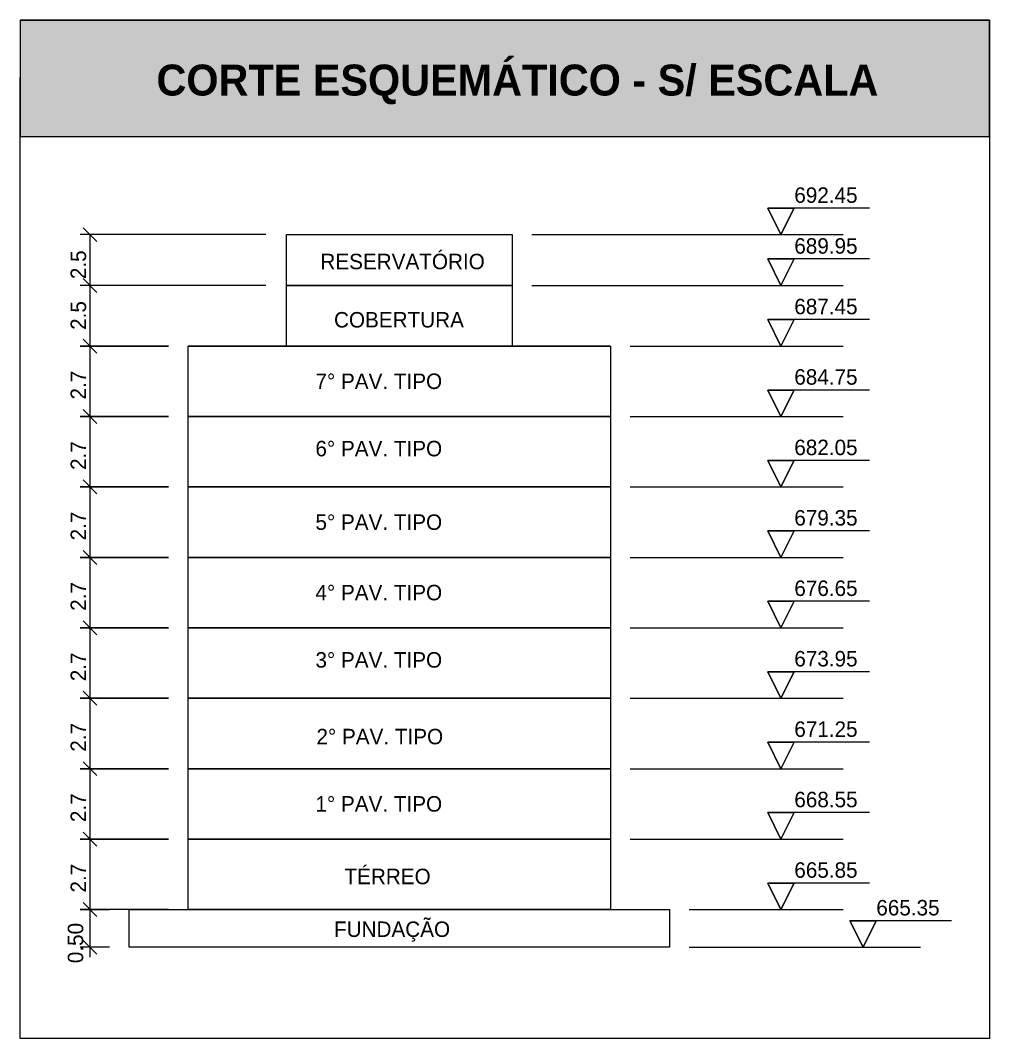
# Model space of a CAD drawing. Header units: centimetres. Extents: x 170 to 14001, y -2277 to 8860.
# Drawn here: x 3376 to 4629, y 7544 to 8860 of the extents above; entities that cross this region are included whole.
import ezdxf

# ---------------------------------------------------------------- set-up
doc = ezdxf.new("R2010")
doc.units = ezdxf.units.CM
doc.layers.add('A-DETL-GENF-3', color=9, linetype='Continuous', lineweight=9, true_color=0xc0c0c0)
for name, color, linetype, lineweight in [('A-DETL-THIN', 7, 'Continuous', 9), ('G-ANNO-TEXT', 7, 'Continuous', 9), ('G-ANNO-TEXT-2', 7, 'Continuous', 18)]:
    doc.layers.add(name, color=color, linetype=linetype, lineweight=lineweight)
doc.styles.add('Bahnschrift_1', font='', dxfattribs={"height": 20})
doc.styles.add('Bahnschrift_B_2', font='', dxfattribs={"height": 40})
doc.styles.get('Bahnschrift_1').set_extended_font_data('Bahnschrift')
doc.styles.get('Bahnschrift_B_2').set_extended_font_data('Bahnschrift', bold=True)

msp = doc.modelspace()

# ---------------------------------------------------------------- hatches: boundary and pattern name
at = {"layer": 'A-DETL-GENF-3'}
msp.add_hatch(color=256, dxfattribs=at).paths.add_polyline_path([(4628.6, 8710), (4628.6, 8860), (3375.6, 8860), (3375.6, 8710)])

# ---------------------------------------------------------------- linework, layer by layer
at = {"layer": 'A-DETL-THIN'}
for p, q in [((4628.6, 8860), (3375.6, 8860)), ((3375.6, 8860), (3375.6, 8710)), ((3375.6, 8860), (4628.6, 8860)), ((4628.6, 8710), (4628.6, 8860)), ((4628.6, 8860), (4628.6, 7543.9)), ((3375.6, 7543.9), (3375.6, 8786.2)), ((3375.6, 8710), (4628.6, 8710)), ((3375.6, 8710), (4628.6, 8710)), ((4473.5, 8617.2), (4341.8, 8617.2)), ((4341.8, 8617.2), (4358.9, 8583)), ((4358.9, 8583), (4341.8, 8617.2)), ((4341.8, 8617.2), (4376.1, 8617.2)), ((4358.9, 8583), (4376.1, 8617.2)), ((4376.1, 8617.2), (4358.9, 8583)), ((3692.9, 8583), (3452.9, 8583)), ((3456.7, 8591.9), (3474.6, 8574)), ((3465.6, 8583), (3465.6, 8491.9)), ((3719.6, 8583), (4011.6, 8583)), ((3719.6, 8517.3), (3719.6, 8583)), ((4011.6, 8583), (4011.6, 8517.3)), ((4037, 8583), (4439.2, 8583)), ((4473.5, 8551.6), (4341.8, 8551.6)), ((4341.8, 8551.6), (4358.9, 8517.3)), ((4358.9, 8517.3), (4341.8, 8551.6)), ((4341.8, 8551.6), (4376.1, 8551.6)), ((4358.9, 8517.3), (4376.1, 8551.6)), ((4376.1, 8551.6), (4358.9, 8517.3)), ((3692.9, 8517.3), (3452.9, 8517.3)), ((3456.7, 8526.3), (3474.6, 8508.3)), ((3465.6, 8517.3), (3465.6, 8426.3)), ((4011.6, 8517.3), (3719.6, 8517.3)), ((3719.6, 8517.3), (4011.6, 8517.3)), ((3719.6, 8439), (3719.6, 8517.3)), ((4011.6, 8517.3), (4011.6, 8439)), ((4037, 8517.3), (4439.2, 8517.3)), ((4473.5, 8473.3), (4341.8, 8473.3)), ((4341.8, 8473.3), (4358.9, 8439)), ((4358.9, 8439), (4341.8, 8473.3)), ((4341.8, 8473.3), (4376.1, 8473.3)), ((4473.5, 8473.3), (4341.8, 8473.3)), ((4341.8, 8473.3), (4358.9, 8439)), ((4358.9, 8439), (4341.8, 8473.3)), ((4341.8, 8473.3), (4376.1, 8473.3)), ((4358.9, 8439), (4376.1, 8473.3)), ((4376.1, 8473.3), (4358.9, 8439)), ((4358.9, 8439), (4376.1, 8473.3)), ((4376.1, 8473.3), (4358.9, 8439)), ((3465.6, 8451.7), (3465.6, 8335.3)), ((3452.9, 8439), (3567.2, 8439)), ((3567.2, 8439), (3452.9, 8439)), ((3474.6, 8430), (3456.7, 8448)), ((3456.7, 8448), (3474.6, 8430)), ((3592.6, 8439), (4138.6, 8439)), ((3592.6, 8348), (3592.6, 8439)), ((4138.6, 8439), (3592.6, 8439)), ((4138.6, 8439), (4138.6, 8348)), ((4164, 8439), (4439.2, 8439)), ((4473.5, 8382.2), (4341.8, 8382.2)), ((4341.8, 8382.2), (4358.9, 8348)), ((4358.9, 8348), (4341.8, 8382.2)), ((4341.8, 8382.2), (4376.1, 8382.2)), ((4358.9, 8348), (4376.1, 8382.2)), ((4376.1, 8382.2), (4358.9, 8348)), ((3465.6, 8360.7), (3465.6, 8244.2)), ((3452.9, 8348), (3567.2, 8348)), ((3567.2, 8348), (3452.9, 8348)), ((3474.6, 8339), (3456.7, 8356.9)), ((3456.7, 8356.9), (3474.6, 8339)), ((3592.6, 8348), (4138.6, 8348)), ((3592.6, 8256.9), (3592.6, 8348)), ((4138.6, 8348), (3592.6, 8348)), ((4138.6, 8348), (4138.6, 8256.9)), ((4164, 8348), (4439.2, 8348)), ((4473.5, 8291.2), (4341.8, 8291.2)), ((4341.8, 8291.2), (4358.9, 8256.9)), ((4358.9, 8256.9), (4341.8, 8291.2)), ((4341.8, 8291.2), (4376.1, 8291.2)), ((4358.9, 8256.9), (4376.1, 8291.2)), ((4376.1, 8291.2), (4358.9, 8256.9)), ((3474.6, 8247.9), (3456.7, 8265.9)), ((3456.7, 8265.9), (3474.6, 8247.9)), ((3465.6, 8269.6), (3465.6, 8153.2)), ((3452.9, 8256.9), (3567.2, 8256.9)), ((3567.2, 8256.9), (3452.9, 8256.9)), ((3592.6, 8256.9), (4138.6, 8256.9)), ((3592.6, 8165.9), (3592.6, 8256.9)), ((4138.6, 8256.9), (3592.6, 8256.9)), ((4138.6, 8256.9), (4138.6, 8165.9)), ((4164, 8256.9), (4439.2, 8256.9)), ((4473.5, 8200.2), (4341.8, 8200.2)), ((4341.8, 8200.2), (4358.9, 8165.9)), ((4358.9, 8165.9), (4341.8, 8200.2)), ((4341.8, 8200.2), (4376.1, 8200.2)), ((4358.9, 8165.9), (4376.1, 8200.2)), ((4376.1, 8200.2), (4358.9, 8165.9)), ((3474.6, 8156.9), (3456.7, 8174.9)), ((3456.7, 8174.9), (3474.6, 8156.9)), ((3465.6, 8178.6), (3465.6, 8062.2)), ((3452.9, 8165.9), (3567.2, 8165.9)), ((3567.2, 8165.9), (3452.9, 8165.9)), ((3592.6, 8165.9), (4138.6, 8165.9)), ((3592.6, 8074.9), (3592.6, 8165.9)), ((4138.6, 8165.9), (3592.6, 8165.9)), ((4138.6, 8165.9), (4138.6, 8074.9)), ((4164, 8165.9), (4439.2, 8165.9)), ((4473.5, 8109.1), (4341.8, 8109.1)), ((4341.8, 8109.1), (4358.9, 8074.9)), ((4358.9, 8074.9), (4341.8, 8109.1)), ((4341.8, 8109.1), (4376.1, 8109.1)), ((4358.9, 8074.9), (4376.1, 8109.1)), ((4376.1, 8109.1), (4358.9, 8074.9)), ((3474.6, 8065.9), (3456.7, 8083.8)), ((3456.7, 8083.8), (3474.6, 8065.9)), ((3465.6, 8087.6), (3465.6, 7971.1)), ((3452.9, 8074.9), (3567.2, 8074.9)), ((3567.2, 8074.9), (3452.9, 8074.9)), ((3592.6, 8074.9), (4138.6, 8074.9)), ((3592.6, 7983.8), (3592.6, 8074.9)), ((4138.6, 8074.9), (3592.6, 8074.9)), ((4138.6, 8074.9), (4138.6, 7983.8)), ((4164, 8074.9), (4439.2, 8074.9)), ((4473.5, 8018.1), (4341.8, 8018.1)), ((4341.8, 8018.1), (4358.9, 7983.8)), ((4358.9, 7983.8), (4341.8, 8018.1)), ((4341.8, 8018.1), (4376.1, 8018.1)), ((4358.9, 7983.8), (4376.1, 8018.1)), ((4376.1, 8018.1), (4358.9, 7983.8)), ((3474.6, 7974.8), (3456.7, 7992.8)), ((3456.7, 7992.8), (3474.6, 7974.8)), ((3465.6, 7996.5), (3465.6, 7880.1)), ((3452.9, 7983.8), (3567.2, 7983.8)), ((3567.2, 7983.8), (3452.9, 7983.8)), ((3592.6, 7983.8), (4138.6, 7983.8)), ((3592.6, 7892.8), (3592.6, 7983.8)), ((4138.6, 7983.8), (3592.6, 7983.8)), ((4138.6, 7983.8), (4138.6, 7892.8)), ((4164, 7983.8), (4439.2, 7983.8)), ((4473.5, 7927.1), (4341.8, 7927.1)), ((4341.8, 7927.1), (4358.9, 7892.8)), ((4358.9, 7892.8), (4341.8, 7927.1)), ((4341.8, 7927.1), (4376.1, 7927.1)), ((4358.9, 7892.8), (4376.1, 7927.1)), ((4376.1, 7927.1), (4358.9, 7892.8)), ((3474.6, 7883.8), (3456.7, 7901.8)), ((3456.7, 7901.8), (3474.6, 7883.8)), ((3465.6, 7905.5), (3465.6, 7789.1)), ((3452.9, 7892.8), (3567.2, 7892.8)), ((3567.2, 7892.8), (3452.9, 7892.8)), ((3592.6, 7892.8), (4138.6, 7892.8)), ((3592.6, 7801.8), (3592.6, 7892.8)), ((4138.6, 7892.8), (3592.6, 7892.8)), ((4138.6, 7892.8), (4138.6, 7801.8)), ((4164, 7892.8), (4439.2, 7892.8)), ((4473.5, 7836), (4341.8, 7836)), ((4341.8, 7836), (4358.9, 7801.8)), ((4358.9, 7801.8), (4341.8, 7836)), ((4341.8, 7836), (4376.1, 7836)), ((4358.9, 7801.8), (4376.1, 7836)), ((4376.1, 7836), (4358.9, 7801.8)), ((3474.6, 7792.8), (3456.7, 7810.7)), ((3456.7, 7810.7), (3474.6, 7792.8)), ((3465.6, 7814.5), (3465.6, 7698)), ((3452.9, 7801.8), (3567.2, 7801.8)), ((3567.2, 7801.8), (3452.9, 7801.8)), ((4138.6, 7801.8), (3592.6, 7801.8)), ((3592.6, 7801.8), (4138.6, 7801.8)), ((3592.6, 7710.7), (3592.6, 7801.8)), ((4138.6, 7801.8), (4138.6, 7710.7)), ((4164, 7801.8), (4439.2, 7801.8)), ((4473.5, 7745), (4341.8, 7745)), ((4341.8, 7745), (4358.9, 7710.7)), ((4358.9, 7710.7), (4341.8, 7745)), ((4341.8, 7745), (4376.1, 7745)), ((4358.9, 7710.7), (4376.1, 7745)), ((4376.1, 7745), (4358.9, 7710.7)), ((3474.6, 7701.7), (3456.7, 7719.7)), ((3456.7, 7719.7), (3474.6, 7701.7)), ((3465.6, 7723.4), (3465.6, 7649.3)), ((3567.2, 7710.7), (3452.9, 7710.7)), ((3452.9, 7710.7), (3491, 7710.7)), ((3516.4, 7710.7), (4214.8, 7710.7)), ((3516.4, 7662), (3516.4, 7710.7)), ((4138.6, 7710.7), (3592.6, 7710.7)), ((4214.8, 7710.7), (4214.8, 7662)), ((4240.2, 7710.7), (4439.2, 7710.7)), ((4579.5, 7696.3), (4447.8, 7696.3)), ((4447.8, 7696.3), (4464.9, 7662)), ((4464.9, 7662), (4447.8, 7696.3)), ((4447.8, 7696.3), (4482.1, 7696.3)), ((4464.9, 7662), (4482.1, 7696.3)), ((4482.1, 7696.3), (4464.9, 7662)), ((3491, 7662), (3452.9, 7662)), ((3456.7, 7670.9), (3474.6, 7653)), ((4214.8, 7662), (3516.4, 7662)), ((4240.2, 7662), (4539.3, 7662)), ((4628.6, 7543.9), (3375.6, 7543.9))]:
    msp.add_line(p, q, dxfattribs=at)

# ---------------------------------------------------------------- texts
at = {"layer": 'G-ANNO-TEXT', "char_height": 20, "attachment_point": 1, "style": 'Bahnschrift_1'}
for s, insert, width in [('692.45', (4376.1, 8644.1), 98.608), ('689.95', (4376.1, 8578.4), 98.608), ('RESERVATÓRIO', (3763.5, 8558.3), 243.713), ('687.45', (4376.1, 8500.1), 100.211), ('COBERTURA', (3781.1, 8483), 194.008), ('7° PAV. TIPO', (3757.1, 8403.5), 192.405), ('684.75', (4376.1, 8409.1), 100.211), ('682.05', (4376.1, 8318), 100.211), ('6° PAV. TIPO', (3757.1, 8316.5), 192.405), ('679.35', (4376.1, 8227), 97.806), ('5° PAV. TIPO', (3757.1, 8221.4), 193.207), ('676.65', (4376.1, 8136), 97.004), ('4° PAV. TIPO', (3757.1, 8130.4), 194.008), ('3° PAV. TIPO', (3757.1, 8043.4), 193.207), ('673.95', (4376.1, 8044.9), 97.806), ('671.25', (4376.1, 7953.9), 90.591), ('2° PAV. TIPO', (3758.4, 7944.3), 192.405), ('1° PAV. TIPO', (3757.1, 7857.3), 185.992), ('668.55', (4376.1, 7862.9), 99.409), ('TÉRREO', (3794.6, 7763.5), 125.865), ('665.85', (4376.1, 7771.8), 99.409), ('665.35', (4482.1, 7723.1), 98.608), ('FUNDAÇÃO', (3781.1, 7695.3), 177.173)]:
    msp.add_mtext(s, dxfattribs=dict(at, insert=insert, width=width))
at = {"layer": 'G-ANNO-TEXT', "char_height": 20, "attachment_point": 1, "rotation": 90, "style": 'Bahnschrift_1'}
for s, insert, width in [('2.5', (3440.6, 8525.5), 44.093), ('2.5', (3440.6, 8459.9), 44.093), ('2.7', (3440.6, 8369.9), 43.291), ('2.7', (3440.6, 8278.9), 43.291), ('2.7', (3440.6, 8187.8), 43.291), ('2.7', (3440.6, 8096.8), 43.291), ('2.7', (3440.6, 8005.8), 43.291), ('2.7', (3440.6, 7914.7), 43.291), ('2.7', (3440.6, 7823.7), 43.291), ('2.7', (3440.6, 7732.7), 43.291), ('0.50', (3436.9, 7641.4), 64.937)]:
    msp.add_mtext(s, dxfattribs=dict(at, insert=insert, width=width))
at = {"layer": 'G-ANNO-TEXT-2', "insert": (3551.6, 8802.8), "char_height": 40, "width": 1079.071, "attachment_point": 1, "style": 'Bahnschrift_B_2'}
msp.add_mtext('CORTE ESQUEMÁTICO - S/ ESCALA', dxfattribs=at)

doc.saveas('drawing.dxf')
